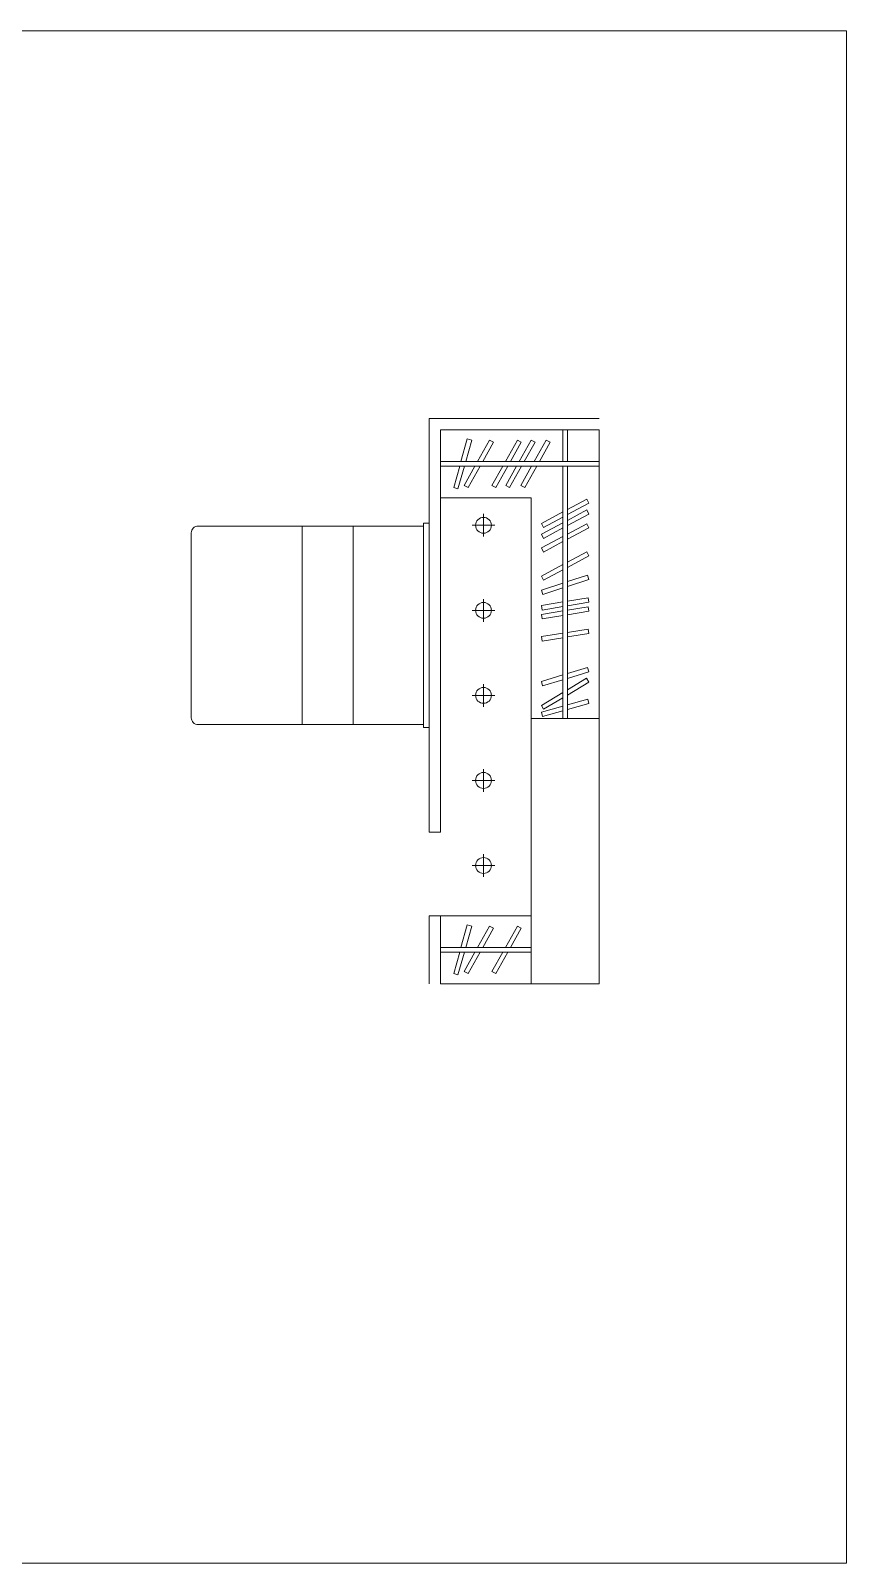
# Model space of a CAD drawing. Header units: millimetres. Extents: x 19901 to 42199, y 14822 to 21214.
# Drawn here: x 27532 to 28252, y 19548 to 20900 of the extents above; entities that cross this region are included whole.
import ezdxf

# ---------------------------------------------------------------- set-up
doc = ezdxf.new("R2010")
doc.units = ezdxf.units.MM
for name, color, linetype, lineweight in [('A-FURN', 9, 'Continuous', 13), ('Arredi', 175, 'Continuous', 13), ('PROIEZIONI_finissime_fine lines', 251, 'Continuous', 5), ('Wall', 7, 'Continuous', 20)]:
    doc.layers.add(name, color=color, linetype=linetype, lineweight=lineweight)

msp = doc.modelspace()

# ---------------------------------------------------------------- linework, layer by layer
at = {"layer": 'A-FURN'}
msp.add_lwpolyline([(23218, 20899.5), (28252.1, 20899.5), (28252.1, 19547.9), (23218, 19547.9)], close=True, dxfattribs=at)
at = {"layer": 'Arredi'}
for p, q in [((27893.9, 20487.5), (27893.9, 20547.5)), ((27893.9, 20547.5), (28033.9, 20547.5)), ((28033.9, 20058.9), (28033.9, 20547.5)), ((28001.9, 20293), (28001.9, 20515.5)), ((28001.9, 20515.5), (28005.9, 20515.5)), ((28005.9, 20515.5), (28005.9, 20293)), ((27973.9, 20487.5), (27893.9, 20487.5)), ((27973.9, 20058.9), (27973.9, 20487.5)), ((27771.9, 20287.6), (27771.9, 20462.6)), ((27816.9, 20287.6), (27816.9, 20462.6)), ((28033.9, 20293), (27973.9, 20293)), ((27893.9, 20058.9), (27893.9, 20118.9)), ((27893.9, 20118.9), (27973.9, 20118.9)), ((28033.9, 20058.9), (27893.9, 20058.9))]:
    msp.add_line(p, q, dxfattribs=at)
for points in [[(28005.9, 20547.5), (28005.9, 20519.5), (28001.9, 20519.5), (28001.9, 20547.5)], [(27878.9, 20285.1), (27883.9, 20285.1), (27883.9, 20465.1), (27878.9, 20465.1)]]:
    msp.add_lwpolyline(points, close=True, dxfattribs=at)
for points in [[(27911.9, 20519.5), (27917.5, 20539.5), (27921.4, 20538.5), (27916.1, 20519.5)], [(27931.1, 20519.5), (27940.6, 20536.5), (27937.1, 20538.5), (27926.5, 20519.5)], [(27955.7, 20519.5), (27965.2, 20536.5), (27961.7, 20538.5), (27951.1, 20519.5)], [(27967.7, 20519.5), (27977.3, 20536.5), (27973.8, 20538.5), (27963.2, 20519.5)], [(27981.1, 20519.5), (27990.6, 20536.5), (27987.1, 20538.5), (27976.5, 20519.5)], [(27893.9, 20519.5), (28033.9, 20519.5), (28033.9, 20515.5), (27893.9, 20515.5)], [(27915, 20515.5), (27909.3, 20495.4), (27905.5, 20496.5), (27910.8, 20515.5)], [(27924.3, 20515.5), (27914.7, 20498.4), (27918.2, 20496.5), (27928.8, 20515.5)], [(27948.8, 20515.5), (27939.3, 20498.4), (27942.8, 20496.5), (27953.4, 20515.5)], [(27960.9, 20515.5), (27951.4, 20498.4), (27954.9, 20496.5), (27965.5, 20515.5)], [(27974.3, 20515.5), (27964.7, 20498.4), (27968.2, 20496.5), (27978.8, 20515.5)], [(28005.9, 20477.2), (28023, 20486.3), (28024.9, 20482.8), (28005.9, 20472.7)], [(28001.9, 20470.6), (27984.7, 20461.4), (27982.9, 20465), (28001.9, 20475.1)], [(28001.9, 20461), (27984.7, 20451.8), (27982.9, 20455.4), (28001.9, 20465.5)], [(28005.9, 20467.6), (28023, 20476.8), (28024.9, 20473.2), (28005.9, 20463.1)], [(28005.9, 20455.5), (28023, 20464.7), (28024.9, 20461.1), (28005.9, 20451)], [(28001.9, 20448.9), (27984.7, 20439.7), (27982.9, 20443.3), (28001.9, 20453.4)], [(28005.9, 20430.7), (28023, 20439.8), (28024.9, 20436.3), (28005.9, 20426.2)], [(28001.9, 20424.1), (27984.7, 20415), (27982.9, 20418.5), (28001.9, 20428.6)], [(28001.9, 20408.1), (27984.1, 20402.4), (27982.9, 20406.2), (28001.9, 20412.3)], [(28005.9, 20413.6), (28023.6, 20419.3), (28024.9, 20415.5), (28005.9, 20409.4)], [(28005.9, 20396.4), (28024.2, 20399.4), (28024.9, 20395.4), (28005.9, 20392.3)], [(28001.9, 20391.6), (27983.5, 20388.6), (27982.9, 20392.6), (28001.9, 20395.7)], [(28001.9, 20383.7), (27983.5, 20380.7), (27982.9, 20384.7), (28001.9, 20387.8)], [(28005.9, 20388.4), (28024.2, 20391.4), (28024.9, 20387.5), (28005.9, 20384.4)], [(28005.9, 20368.8), (28024.2, 20371.8), (28024.9, 20367.9), (28005.9, 20364.8)], [(28001.9, 20364.1), (27983.5, 20361.1), (27982.9, 20365.1), (28001.9, 20368.2)], [(28001.9, 20327.1), (27984, 20321.8), (27982.9, 20325.6), (28001.9, 20331.3)], [(28005.9, 20332.5), (28023.7, 20337.8), (28024.9, 20334), (28005.9, 20328.3)], [(28001.9, 20311.2), (27984.9, 20301.1), (27982.9, 20304.5), (28001.9, 20315.9)], [(28005.9, 20318.3), (28022.8, 20328.4), (28024.9, 20325), (28005.9, 20313.6)], [(28001.9, 20299.7), (27983.9, 20294.7), (27982.9, 20298.5), (28001.9, 20303.8)], [(28005.9, 20304.9), (28023.8, 20309.9), (28024.9, 20306.1), (28005.9, 20300.8)], [(27911.9, 20090.9), (27917.5, 20110.9), (27921.4, 20109.9), (27916.1, 20090.9)], [(27931.1, 20090.9), (27940.6, 20107.9), (27937.1, 20109.9), (27926.5, 20090.9)], [(27955.7, 20090.9), (27965.2, 20107.9), (27961.7, 20109.9), (27951.1, 20090.9)], [(27893.9, 20090.9), (27973.9, 20090.9)], [(27973.9, 20086.9), (27893.9, 20086.9)], [(27915, 20086.9), (27909.3, 20066.8), (27905.5, 20067.9), (27910.8, 20086.9)], [(27924.3, 20086.9), (27914.7, 20069.8), (27918.2, 20067.9), (27928.8, 20086.9)], [(27948.8, 20086.9), (27939.3, 20069.8), (27942.8, 20067.9), (27953.4, 20086.9)]]:
    msp.add_lwpolyline(points, dxfattribs=at)
msp.add_lwpolyline([(27878.9, 20462.6), (27679.9, 20462.6, 0.414214), (27673.9, 20456.6), (27673.9, 20293.6, 0.414214), (27679.9, 20287.6), (27878.9, 20287.6)], format="xyb", close=True, dxfattribs=at)
for centre in [(27931.8, 20463.3), (27931.8, 20388.3), (27931.8, 20313.3), (27931.8, 20238.3), (27931.8, 20163.3)]:
    msp.add_circle(centre, 7, dxfattribs=at)
at = {"layer": 'PROIEZIONI_finissime_fine lines'}
for p, q in [((27931.8, 20473.3), (27931.8, 20453.3)), ((27921.8, 20463.3), (27941.8, 20463.3)), ((27931.8, 20398.3), (27931.8, 20378.3)), ((27921.8, 20388.3), (27941.8, 20388.3)), ((27931.8, 20323.3), (27931.8, 20303.3)), ((27921.8, 20313.3), (27941.8, 20313.3)), ((27931.8, 20248.3), (27931.8, 20228.3)), ((27921.8, 20238.3), (27941.8, 20238.3)), ((27931.8, 20173.3), (27931.8, 20153.3)), ((27921.8, 20163.3), (27941.8, 20163.3))]:
    msp.add_line(p, q, dxfattribs=at)
at = {"layer": 'Wall'}
for p, q in [((28033.9, 20557.5), (27883.9, 20557.5)), ((27883.9, 20557.5), (27883.9, 20192.7)), ((28033.9, 20547.5), (27893.9, 20547.5)), ((27893.9, 20547.5), (27893.9, 20192.7)), ((27893.9, 20192.7), (27883.9, 20192.7)), ((27883.9, 20118.9), (27883.9, 20058.9)), ((27893.9, 20118.9), (27883.9, 20118.9)), ((27893.9, 20118.9), (27893.9, 20058.9))]:
    msp.add_line(p, q, dxfattribs=at)

doc.saveas('drawing.dxf')
